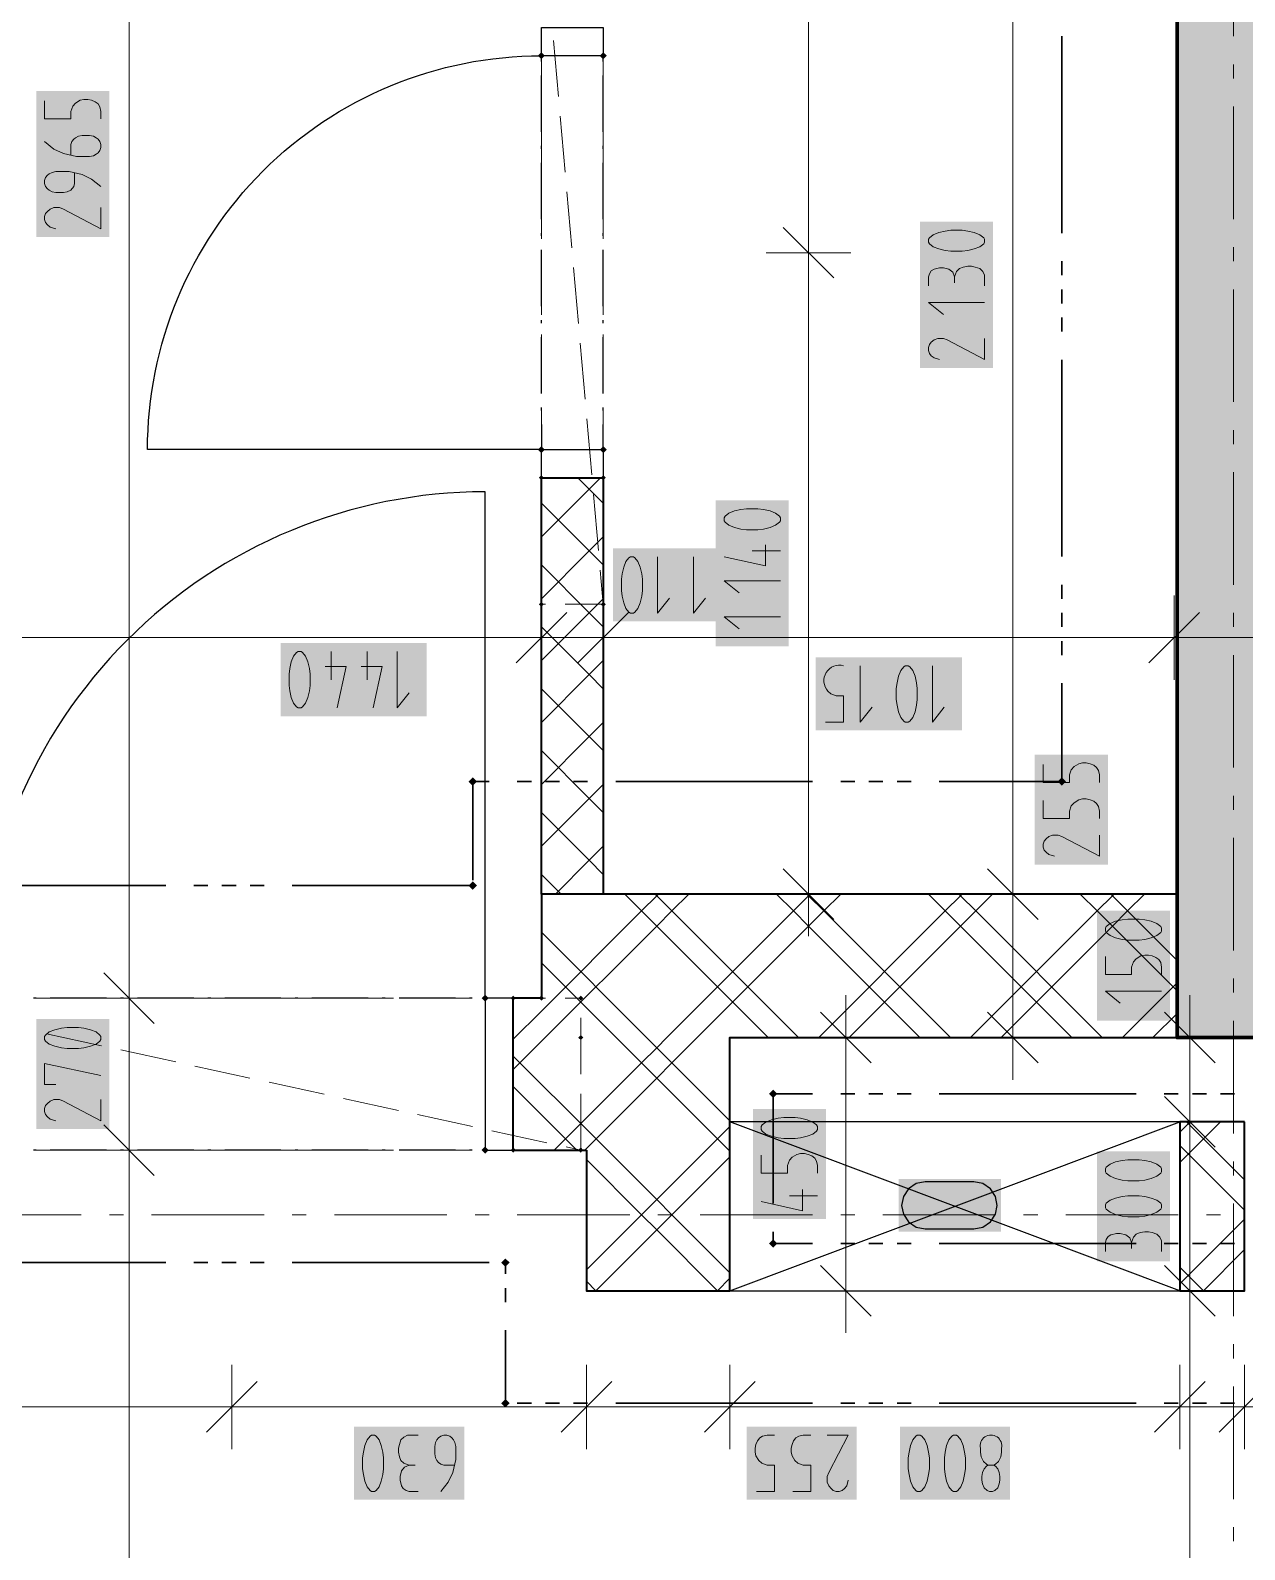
# Model space of a CAD drawing. Header units: millimetres. Extents: x 0 to 594, y 0 to 420.
# Drawn here: x 269.26 to 291.08, y 254.21 to 281.51 of the extents above; entities that cross this region are included whole.
import ezdxf

# ---------------------------------------------------------------- set-up
doc = ezdxf.new("R2010")
doc.units = ezdxf.units.MM
doc.header["$LTSCALE"] = 8
for name, color, linetype in [('PDF_Dvere', 7, 'Continuous'), ('PDF_Koty delkove', 7, 'Continuous'), ('PDF_Osy hlavni', 7, 'Continuous'), ('PDF_Pozarni useky', 7, 'Continuous'), ('PDF_Preklady', 7, 'Continuous'), ('PDF_Pricky zdene', 7, 'Continuous'), ('PDF_Rozvadece', 7, 'Continuous'), ('PDF_Steny akusticke', 7, 'Continuous'), ('PDF_Steny obvodove nosne', 7, 'Continuous')]:
    doc.layers.add(name, color=color, linetype=linetype)

msp = doc.modelspace()

# ---------------------------------------------------------------- linework, layer by layer
at = {"layer": 'PDF_Dvere', "lineweight": 25}
for points in [[(279.553, 281.554), (279.553, 281.049), (278.441, 281.049), (278.441, 281.554)], [(279.553, 273.972), (279.553, 273.467), (278.441, 273.467), (278.441, 273.972)], [(277.43, 261.386), (277.936, 261.386), (277.936, 264.115), (277.43, 264.115)]]:
    msp.add_lwpolyline(points, close=True, dxfattribs=at)
for points in [[(278.441, 274.425), (278.441, 273.972), (271.364, 273.972, -0.414214), (278.441, 281.049)], [(277.43, 264.115), (277.43, 273.214, 0.414214), (268.332, 264.115), (269.061, 264.115)]]:
    msp.add_lwpolyline(points, format="xyb", dxfattribs=at)
for points in [[(278.441, 280.945), (278.441, 280.996)], [(279.553, 280.945), (279.553, 280.996)], [(278.441, 279.682), (278.441, 280.693)], [(279.553, 279.682), (279.553, 280.693)], [(278.441, 279.378), (278.441, 279.429)], [(279.553, 279.378), (279.553, 279.429)], [(278.441, 278.115), (278.441, 279.126)], [(279.553, 278.115), (279.553, 279.126)], [(278.441, 277.811), (278.441, 277.862)], [(279.553, 277.811), (279.553, 277.862)], [(278.441, 276.548), (278.441, 277.559)], [(279.553, 276.548), (279.553, 277.559)], [(278.441, 276.244), (278.441, 276.295)], [(279.553, 276.244), (279.553, 276.295)], [(278.441, 274.981), (278.441, 275.992)], [(279.553, 274.981), (279.553, 275.992)], [(278.441, 274.677), (278.441, 274.728)], [(279.553, 274.677), (279.553, 274.728)], [(279.553, 273.972), (279.553, 274.425)], [(269.365, 264.115), (269.314, 264.115)], [(270.628, 264.115), (269.617, 264.115)], [(270.932, 264.115), (270.881, 264.115)], [(272.195, 264.115), (271.184, 264.115)], [(272.499, 264.115), (272.448, 264.115)], [(273.762, 264.115), (272.751, 264.115)], [(274.066, 264.115), (274.015, 264.115)], [(275.329, 264.115), (274.318, 264.115)], [(275.633, 264.115), (275.582, 264.115)], [(276.896, 264.115), (275.885, 264.115)], [(277.2, 264.115), (277.149, 264.115)], [(269.365, 261.386), (269.314, 261.386)], [(270.628, 261.386), (269.617, 261.386)], [(270.932, 261.386), (270.881, 261.386)], [(272.195, 261.386), (271.184, 261.386)], [(272.499, 261.386), (272.448, 261.386)], [(273.762, 261.386), (272.751, 261.386)], [(274.066, 261.386), (274.015, 261.386)], [(275.329, 261.386), (274.318, 261.386)], [(275.633, 261.386), (275.582, 261.386)], [(276.896, 261.386), (275.885, 261.386)], [(277.2, 261.386), (277.149, 261.386)]]:
    msp.add_lwpolyline(points, dxfattribs=at)
at = {"layer": 'PDF_Dvere', "lineweight": 25, "transparency": 33554559}
for points in [[(278.441, 280.986), (278.378, 281.049), (278.504, 281.049), (278.441, 281.112)], [(279.553, 280.986), (279.49, 281.049), (279.617, 281.049), (279.553, 281.112)], [(278.441, 273.909), (278.378, 273.972), (278.504, 273.972), (278.441, 274.035)], [(279.553, 273.909), (279.49, 273.972), (279.617, 273.972), (279.553, 274.035)], [(277.494, 264.115), (277.43, 264.052), (277.43, 264.178), (277.367, 264.115)], [(277.494, 261.386), (277.43, 261.322), (277.43, 261.449), (277.367, 261.386)]]:
    msp.add_solid(points, dxfattribs=at)
at = {"layer": 'PDF_Koty delkove', "lineweight": 18}
for points in [[(271.032, 158.52), (271.032, 190.585), (271.032, 206.995), (271.032, 208.461), (271.032, 210.619), (271.032, 238.437), (271.032, 241.166), (271.032, 261.386), (271.032, 264.115), (271.032, 294.09), (271.032, 295.556), (271.032, 344.032)], [(283.241, 265.985), (283.241, 277.51), (283.241, 287.519)], [(286.913, 285.465), (286.913, 273.117), (286.913, 266.872), (286.913, 265.985), (286.913, 263.407), (286.913, 262.649)], [(269.515, 280.237), (269.515, 279.913), (269.986, 279.913), (269.986, 280.049), (270.021, 280.143), (270.071, 280.197), (270.155, 280.25), (270.222, 280.264), (270.289, 280.264), (270.357, 280.25), (270.424, 280.224), (270.474, 280.183), (270.509, 280.13), (270.526, 280.049), (270.526, 279.913)], [(269.986, 279.265), (269.986, 279.454), (270.003, 279.508), (270.037, 279.549), (270.071, 279.576), (270.121, 279.602), (270.188, 279.616), (270.323, 279.616), (270.391, 279.602), (270.441, 279.576), (270.474, 279.549), (270.509, 279.508), (270.526, 279.454), (270.526, 279.401), (270.509, 279.346), (270.474, 279.306), (270.441, 279.279), (270.391, 279.252), (270.323, 279.238), (270.087, 279.238), (269.852, 279.292), (269.683, 279.373), (269.515, 279.508)], [(270.526, 278.698), (270.357, 278.833), (270.188, 278.915), (269.953, 278.968), (269.716, 278.968), (269.65, 278.954), (269.599, 278.927), (269.566, 278.901), (269.531, 278.86), (269.515, 278.806), (269.515, 278.752)], [(269.515, 278.752), (269.531, 278.698), (269.566, 278.658), (269.599, 278.631), (269.65, 278.603), (269.716, 278.59), (269.852, 278.59), (269.918, 278.603), (269.986, 278.631), (270.037, 278.698), (270.054, 278.752), (270.054, 278.941)], [(270.526, 278.32), (270.526, 277.942), (269.852, 278.293), (269.784, 278.32), (269.683, 278.32), (269.616, 278.293), (269.566, 278.253), (269.531, 278.212), (269.515, 278.158), (269.515, 278.104), (269.531, 278.05), (269.566, 278.01), (269.616, 277.969), (269.716, 277.942)], [(283.696, 277.056), (282.787, 277.965)], [(286.002, 277.914), (285.8, 277.914), (285.7, 277.9), (285.581, 277.873), (285.48, 277.833), (285.413, 277.779), (285.396, 277.752), (285.396, 277.698)], [(285.396, 277.698), (285.413, 277.671), (285.48, 277.617), (285.581, 277.577), (285.7, 277.549), (285.8, 277.535), (286.002, 277.535), (286.103, 277.549), (286.221, 277.577), (286.323, 277.617), (286.39, 277.671), (286.407, 277.698), (286.407, 277.752), (286.39, 277.779), (286.323, 277.833), (286.221, 277.873), (286.103, 277.9), (286.002, 277.914)], [(284, 277.51), (283.241, 277.51), (282.483, 277.51)], [(285.396, 276.915), (285.396, 277.077), (285.413, 277.131), (285.447, 277.185), (285.498, 277.212), (285.598, 277.239), (285.665, 277.239), (285.766, 277.212), (285.834, 277.158), (285.868, 277.077), (285.868, 276.969)], [(286.407, 276.915), (286.407, 277.104), (286.373, 277.171), (286.323, 277.225), (286.239, 277.252), (286.171, 277.266), (286.103, 277.266), (286.019, 277.252), (285.953, 277.225), (285.902, 277.171), (285.868, 277.077)], [(286.407, 276.617), (285.396, 276.617), (285.665, 276.402)], [(286.407, 275.969), (286.407, 275.591), (285.733, 275.943), (285.665, 275.969), (285.564, 275.969), (285.498, 275.943), (285.447, 275.902), (285.413, 275.862), (285.396, 275.807), (285.396, 275.754), (285.413, 275.7), (285.447, 275.659), (285.498, 275.619), (285.598, 275.591)], [(282.466, 272.261), (282.466, 271.883), (281.725, 272.046)], [(280.528, 272.046), (280.528, 271.035), (280.744, 271.304)], [(281.176, 272.046), (281.176, 271.035), (281.392, 271.304)], [(282.736, 272.154), (282.231, 272.154)], [(282.736, 271.613), (281.725, 271.613), (281.994, 271.398)], [(278.441, 271.351), (278.441, 270.593), (278.441, 269.835)], [(279.553, 271.351), (279.553, 270.593), (279.553, 269.835)], [(289.815, 271.351), (289.815, 270.593), (289.815, 269.835)], [(278.896, 271.048), (277.986, 270.138)], [(280.008, 271.048), (279.098, 270.138)], [(282.736, 270.965), (281.725, 270.965), (281.994, 270.75)], [(290.27, 271.048), (289.36, 270.138)], [(317.869, 270.593), (314.048, 270.593), (313.194, 270.593), (311.427, 270.593), (307.997, 270.593), (303.311, 270.593), (302.199, 270.593), (291.938, 270.593), (289.815, 270.593), (279.553, 270.593), (278.441, 270.593), (263.883, 270.593)], [(274.041, 269.348), (274.069, 269.332), (274.122, 269.332), (274.15, 269.348), (274.203, 269.416), (274.244, 269.517), (274.272, 269.635), (274.285, 269.735), (274.285, 269.938), (274.272, 270.039), (274.244, 270.157), (274.203, 270.258), (274.15, 270.326), (274.122, 270.343), (274.069, 270.343), (274.041, 270.326), (273.988, 270.258), (273.947, 270.157), (273.921, 270.039), (273.907, 269.938)], [(274.663, 270.343), (274.663, 269.838)], [(275.311, 270.343), (275.311, 269.838)], [(275.851, 270.343), (275.851, 269.332), (276.067, 269.601)], [(274.555, 270.073), (274.933, 270.073), (274.771, 269.332)], [(275.203, 270.073), (275.581, 270.073), (275.419, 269.332)], [(284.171, 270.088), (284.171, 269.077), (284.386, 269.346)], [(285.467, 270.088), (285.467, 269.077), (285.682, 269.346)], [(273.907, 269.938), (273.907, 269.735), (273.921, 269.635), (273.947, 269.517), (273.988, 269.416), (274.041, 269.348)], [(287.459, 268.315), (287.459, 267.991), (287.93, 267.991), (287.93, 268.126), (287.964, 268.22), (288.015, 268.275), (288.099, 268.328), (288.166, 268.342), (288.233, 268.342), (288.301, 268.328), (288.368, 268.301), (288.418, 268.261), (288.453, 268.207), (288.47, 268.126), (288.47, 267.991)], [(287.459, 267.667), (287.459, 267.343), (287.93, 267.343), (287.93, 267.478), (287.964, 267.572), (288.015, 267.627), (288.099, 267.68), (288.166, 267.694), (288.233, 267.694), (288.301, 267.68), (288.368, 267.653), (288.418, 267.613), (288.453, 267.559), (288.47, 267.478), (288.47, 267.343)], [(288.47, 267.046), (288.47, 266.668), (287.796, 267.019), (287.728, 267.046), (287.627, 267.046), (287.56, 267.019), (287.51, 266.979), (287.475, 266.938), (287.459, 266.884), (287.459, 266.83), (287.475, 266.776), (287.51, 266.736), (287.56, 266.695), (287.66, 266.668)], [(283.696, 265.53), (282.787, 266.44)], [(287.368, 265.53), (286.458, 266.44)], [(284, 265.985), (283.241, 265.985), (282.483, 265.985)], [(283.241, 265.985), (283.241, 265.227)], [(287.671, 265.985), (286.913, 265.985), (286.155, 265.985)], [(289.182, 265.537), (288.98, 265.537), (288.88, 265.523), (288.761, 265.496), (288.66, 265.456), (288.593, 265.402), (288.576, 265.375), (288.576, 265.321), (288.593, 265.294), (288.66, 265.24), (288.761, 265.2), (288.88, 265.172)], [(288.88, 265.172), (288.98, 265.158), (289.182, 265.158), (289.283, 265.172), (289.401, 265.2), (289.502, 265.24), (289.57, 265.294), (289.587, 265.321), (289.587, 265.375), (289.57, 265.402), (289.502, 265.456), (289.401, 265.496), (289.283, 265.523), (289.182, 265.537)], [(288.576, 264.862), (288.576, 264.538), (289.047, 264.538), (289.047, 264.673), (289.082, 264.767), (289.132, 264.822), (289.216, 264.875), (289.283, 264.889), (289.351, 264.889), (289.418, 264.875), (289.485, 264.848), (289.536, 264.808), (289.57, 264.754), (289.587, 264.673), (289.587, 264.538)], [(271.486, 263.66), (270.577, 264.57)], [(271.79, 264.115), (271.032, 264.115), (270.273, 264.115)], [(283.91, 264.166), (283.91, 263.407), (283.91, 258.858), (283.91, 258.1)], [(289.587, 264.241), (288.576, 264.241), (288.845, 264.025)], [(290.093, 263.407), (290.093, 264.166)], [(284.365, 262.953), (283.455, 263.862)], [(287.368, 262.953), (286.458, 263.862)], [(290.548, 262.953), (289.638, 263.862)], [(284.668, 263.407), (283.91, 263.407), (283.151, 263.407)], [(287.671, 263.407), (286.913, 263.407), (286.155, 263.407)], [(290.851, 263.407), (290.093, 263.407), (289.335, 263.407)], [(290.093, 239.144), (290.093, 240.56), (290.093, 241.571), (290.093, 243.694), (290.093, 258.858), (290.093, 261.891), (290.093, 263.407)], [(269.716, 262.561), (269.515, 262.561), (269.515, 262.94), (270.526, 262.724)], [(290.548, 261.436), (289.638, 262.346)], [(270.526, 262.292), (270.526, 261.913), (269.852, 262.265), (269.784, 262.292), (269.683, 262.292), (269.616, 262.265), (269.566, 262.224), (269.531, 262.184), (269.515, 262.13), (269.515, 262.076), (269.531, 262.022), (269.566, 261.981), (269.616, 261.941), (269.716, 261.913)], [(271.486, 260.931), (270.577, 261.84)], [(290.851, 261.891), (290.093, 261.891), (289.335, 261.891)], [(271.79, 261.386), (271.032, 261.386), (270.273, 261.386)], [(282.393, 261.295), (282.393, 260.971), (282.864, 260.971), (282.864, 261.107), (282.899, 261.201), (282.949, 261.255), (283.033, 261.308), (283.1, 261.322), (283.168, 261.322), (283.235, 261.308), (283.302, 261.282), (283.353, 261.241), (283.387, 261.188), (283.404, 261.107), (283.404, 260.971)], [(288.98, 261.212), (288.88, 261.198), (288.761, 261.171), (288.66, 261.131), (288.593, 261.077), (288.576, 261.05), (288.576, 260.996), (288.593, 260.969), (288.66, 260.915), (288.761, 260.875), (288.88, 260.847), (288.98, 260.834), (289.182, 260.834), (289.283, 260.847), (289.401, 260.875), (289.502, 260.915), (289.57, 260.969), (289.587, 260.996), (289.587, 261.05), (289.57, 261.077), (289.502, 261.131), (289.401, 261.171), (289.283, 261.198), (289.182, 261.212)], [(289.182, 261.212), (288.98, 261.212)], [(283.134, 260.674), (283.134, 260.296), (282.393, 260.459)], [(283.404, 260.566), (282.899, 260.566)], [(288.576, 259.565), (288.576, 259.727), (288.593, 259.781), (288.627, 259.835), (288.677, 259.862), (288.778, 259.889), (288.845, 259.889), (288.946, 259.862), (289.014, 259.808), (289.047, 259.727), (289.047, 259.619)], [(289.587, 259.565), (289.587, 259.754), (289.553, 259.821), (289.502, 259.875), (289.418, 259.902), (289.351, 259.916), (289.283, 259.916), (289.199, 259.902), (289.132, 259.875), (289.082, 259.821), (289.047, 259.727)], [(284.365, 258.403), (283.455, 259.313)], [(290.548, 258.403), (289.638, 259.313)], [(284.668, 258.858), (283.91, 258.858), (283.151, 258.858)], [(290.851, 258.858), (290.093, 258.858), (289.335, 258.858)], [(272.881, 257.527), (272.881, 256.769), (272.881, 256.01)], [(279.25, 257.527), (279.25, 256.769), (279.25, 256.01)], [(281.828, 257.527), (281.828, 256.769), (281.828, 256.01)], [(289.916, 257.527), (289.916, 256.769), (289.916, 256.01)], [(291.078, 257.527), (291.078, 256.769), (291.078, 256.01)], [(273.336, 257.224), (272.426, 256.314)], [(279.705, 257.224), (278.795, 256.314)], [(282.283, 257.224), (281.373, 256.314)], [(290.371, 257.224), (289.461, 256.314)], [(291.533, 257.224), (290.623, 256.314)], [(419.32, 256.769), (408.047, 256.769), (400.263, 256.769), (392.883, 256.769), (316.251, 256.769), (308.871, 256.769), (301.744, 256.769), (299.166, 256.769), (291.078, 256.769), (289.916, 256.769), (281.828, 256.769), (279.25, 256.769), (272.881, 256.769), (216.974, 256.769)], [(276.038, 256.263), (275.971, 256.229), (275.917, 256.178), (275.89, 256.094), (275.876, 256.027), (275.876, 255.959), (275.89, 255.875), (275.917, 255.808), (275.971, 255.758), (276.065, 255.723)], [(276.227, 256.263), (276.038, 256.263)], [(276.875, 255.723), (276.686, 255.723), (276.632, 255.741), (276.592, 255.774), (276.565, 255.808), (276.538, 255.858), (276.524, 255.926), (276.524, 256.06), (276.538, 256.128), (276.565, 256.178), (276.592, 256.212), (276.632, 256.246), (276.686, 256.263), (276.74, 256.263), (276.794, 256.246), (276.835, 256.212), (276.861, 256.178), (276.889, 256.128), (276.903, 256.06), (276.903, 255.824), (276.848, 255.589), (276.767, 255.42), (276.632, 255.252)], [(282.309, 255.252), (282.633, 255.252), (282.633, 255.723), (282.498, 255.723), (282.404, 255.758), (282.35, 255.808), (282.296, 255.892), (282.283, 255.959), (282.283, 256.027), (282.296, 256.094), (282.323, 256.161), (282.364, 256.212), (282.417, 256.246), (282.498, 256.263), (282.633, 256.263)], [(282.957, 255.252), (283.282, 255.252), (283.282, 255.723), (283.146, 255.723), (283.052, 255.758), (282.998, 255.808), (282.945, 255.892), (282.931, 255.959), (282.931, 256.027), (282.945, 256.094), (282.971, 256.161), (283.012, 256.212)], [(283.012, 256.212), (283.065, 256.246), (283.146, 256.263), (283.282, 256.263)], [(283.579, 256.263), (283.957, 256.263), (283.606, 255.589), (283.579, 255.521), (283.579, 255.42), (283.606, 255.353), (283.646, 255.303), (283.687, 255.268), (283.741, 255.252), (283.794, 255.252), (283.849, 255.268), (283.889, 255.303), (283.93, 255.353), (283.957, 255.453)], [(285.683, 255.858), (285.683, 255.656), (285.696, 255.556), (285.723, 255.437), (285.764, 255.336), (285.817, 255.268), (285.845, 255.252), (285.898, 255.252), (285.926, 255.268), (285.979, 255.336), (286.02, 255.437), (286.047, 255.556), (286.061, 255.656), (286.061, 255.858), (286.047, 255.959), (286.02, 256.077), (285.979, 256.178), (285.926, 256.246), (285.898, 256.263), (285.845, 256.263), (285.817, 256.246), (285.764, 256.178), (285.723, 256.077)], [(285.723, 256.077), (285.696, 255.959), (285.683, 255.858)], [(276.227, 255.252), (276.065, 255.252), (276.011, 255.268), (275.957, 255.303), (275.93, 255.353), (275.903, 255.453), (275.903, 255.521), (275.93, 255.622), (275.984, 255.69), (276.065, 255.723), (276.173, 255.723)], [(286.574, 255.723), (286.6, 255.706), (286.641, 255.656), (286.668, 255.589), (286.681, 255.521), (286.681, 255.453), (286.668, 255.387), (286.641, 255.319), (286.587, 255.268), (286.546, 255.252), (286.493, 255.252), (286.452, 255.268), (286.398, 255.319), (286.371, 255.387), (286.357, 255.453), (286.357, 255.521), (286.371, 255.589), (286.398, 255.656), (286.438, 255.706), (286.465, 255.723)]]:
    msp.add_lwpolyline(points, dxfattribs=at)
for points in [[(282.331, 272.909), (282.128, 272.909), (282.028, 272.896), (281.91, 272.869), (281.809, 272.828), (281.741, 272.775), (281.725, 272.747), (281.725, 272.694), (281.741, 272.666), (281.809, 272.613), (281.91, 272.572), (282.028, 272.545), (282.128, 272.531), (282.331, 272.531), (282.432, 272.545), (282.55, 272.572), (282.651, 272.613), (282.719, 272.666), (282.736, 272.694), (282.736, 272.747), (282.719, 272.775), (282.651, 272.828), (282.55, 272.869), (282.432, 272.896)], [(279.88, 271.641), (279.88, 271.439), (279.894, 271.339), (279.921, 271.22), (279.961, 271.119), (280.015, 271.052), (280.042, 271.035), (280.096, 271.035), (280.123, 271.052), (280.177, 271.119), (280.217, 271.22), (280.245, 271.339), (280.259, 271.439), (280.259, 271.641), (280.245, 271.742), (280.217, 271.86), (280.177, 271.961), (280.123, 272.029), (280.096, 272.046), (280.042, 272.046), (280.015, 272.029), (279.961, 271.961), (279.921, 271.86), (279.894, 271.742)], [(284.819, 269.682), (284.819, 269.48), (284.833, 269.38), (284.859, 269.262), (284.9, 269.161), (284.953, 269.093), (284.981, 269.077), (285.034, 269.077), (285.062, 269.093), (285.115, 269.161), (285.156, 269.262), (285.183, 269.38), (285.197, 269.48), (285.197, 269.682), (285.183, 269.783), (285.156, 269.902), (285.115, 270.003), (285.062, 270.07), (285.034, 270.088), (284.981, 270.088), (284.953, 270.07), (284.9, 270.003), (284.859, 269.902), (284.833, 269.783)], [(270.121, 263.588), (269.918, 263.588), (269.818, 263.574), (269.7, 263.547), (269.599, 263.507), (269.531, 263.453), (269.515, 263.426), (269.515, 263.372), (269.531, 263.345), (269.599, 263.291), (269.7, 263.251), (269.818, 263.223), (269.918, 263.209), (270.121, 263.209), (270.222, 263.223), (270.34, 263.251), (270.441, 263.291), (270.509, 263.345), (270.526, 263.372), (270.526, 263.426), (270.509, 263.453), (270.441, 263.507), (270.34, 263.547), (270.222, 263.574)], [(282.999, 261.97), (282.797, 261.97), (282.696, 261.956), (282.578, 261.93), (282.477, 261.889), (282.409, 261.836), (282.393, 261.808), (282.393, 261.755), (282.409, 261.727), (282.477, 261.674), (282.578, 261.633), (282.696, 261.606), (282.797, 261.592), (282.999, 261.592), (283.1, 261.606), (283.218, 261.633), (283.319, 261.674), (283.387, 261.727), (283.404, 261.755), (283.404, 261.808), (283.387, 261.836), (283.319, 261.889), (283.218, 261.93), (283.1, 261.956)], [(289.182, 260.564), (288.98, 260.564), (288.88, 260.55), (288.761, 260.523), (288.66, 260.483), (288.593, 260.429), (288.576, 260.402), (288.576, 260.348), (288.593, 260.321), (288.66, 260.267), (288.761, 260.227), (288.88, 260.199), (288.98, 260.186), (289.182, 260.186), (289.283, 260.199), (289.401, 260.227), (289.502, 260.267), (289.57, 260.321), (289.587, 260.348), (289.587, 260.402), (289.57, 260.429), (289.502, 260.483), (289.401, 260.523), (289.283, 260.55)], [(275.228, 255.858), (275.228, 255.656), (275.242, 255.556), (275.269, 255.437), (275.309, 255.336), (275.363, 255.268), (275.39, 255.252), (275.444, 255.252), (275.471, 255.268), (275.525, 255.336), (275.565, 255.437), (275.593, 255.556), (275.606, 255.656), (275.606, 255.858), (275.593, 255.959), (275.565, 256.077), (275.525, 256.178), (275.471, 256.246), (275.444, 256.263), (275.39, 256.263), (275.363, 256.246), (275.309, 256.178), (275.269, 256.077), (275.242, 255.959)], [(285.035, 255.858), (285.035, 255.656), (285.048, 255.556), (285.075, 255.437), (285.116, 255.336), (285.169, 255.268), (285.197, 255.252), (285.25, 255.252), (285.278, 255.268), (285.331, 255.336), (285.372, 255.437), (285.399, 255.556), (285.413, 255.656), (285.413, 255.858), (285.399, 255.959), (285.372, 256.077), (285.331, 256.178), (285.278, 256.246), (285.25, 256.263), (285.197, 256.263), (285.169, 256.246), (285.116, 256.178), (285.075, 256.077), (285.048, 255.959)]]:
    msp.add_lwpolyline(points, close=True, dxfattribs=at)
msp.add_lwpolyline([(283.549, 269.077), (283.873, 269.077), (283.873, 269.548), (283.738, 269.548), (283.644, 269.582), (283.59, 269.633, -0.753191), (283.873, 270.088)], format="xyb", dxfattribs=at)
msp.add_lwpolyline([(286.331, 256.027), (286.331, 255.959), (286.344, 255.875), (286.384, 255.791), (286.438, 255.741), (286.465, 255.723), (286.574, 255.723), (286.6, 255.741), (286.655, 255.791), (286.695, 255.875), (286.709, 255.959), (286.709, 256.027, 1.260125)], format="xyb", close=True, dxfattribs=at)
at = {"layer": 'PDF_Koty delkove', "color": 7, "lineweight": 18, "true_color": 0xffffff, "transparency": 33554559}
for points in [[(270.678, 277.79), (270.678, 280.415), (269.363, 277.79), (269.363, 280.415)], [(286.559, 275.439), (286.559, 278.065), (285.245, 275.439), (285.245, 278.065)], [(282.888, 270.435), (282.888, 273.061), (281.573, 270.435), (281.573, 273.061)], [(281.706, 272.198), (279.729, 272.198), (281.706, 270.884), (279.729, 270.884)], [(276.381, 270.495), (273.756, 270.495), (276.381, 269.18), (273.756, 269.18)], [(285.997, 270.239), (283.371, 270.239), (285.997, 268.925), (283.371, 268.925)], [(288.622, 266.516), (288.622, 268.493), (287.307, 266.516), (287.307, 268.493)], [(289.739, 263.711), (289.739, 265.688), (288.425, 263.711), (288.425, 265.688)], [(270.678, 261.762), (270.678, 263.739), (269.363, 261.762), (269.363, 263.739)], [(283.556, 260.144), (283.556, 262.121), (282.242, 260.144), (282.242, 262.121)], [(289.739, 259.386), (289.739, 261.363), (288.425, 259.386), (288.425, 261.363)], [(277.054, 256.415), (275.077, 256.415), (277.054, 255.101), (275.077, 255.101)], [(284.109, 256.415), (282.131, 256.415), (284.109, 255.101), (282.131, 255.101)], [(286.861, 256.415), (284.883, 256.415), (286.861, 255.101), (284.883, 255.101)]]:
    msp.add_solid(points, dxfattribs=at)
at = {"layer": 'PDF_Osy hlavni', "lineweight": 18}
for points in [[(290.876, 281.4), (290.876, 283.422)], [(290.876, 280.642), (290.876, 280.895)], [(290.876, 278.115), (290.876, 280.137)], [(290.876, 277.356), (290.876, 277.609)], [(290.876, 274.829), (290.876, 276.851)], [(290.876, 274.071), (290.876, 274.324)], [(290.876, 271.543), (290.876, 273.565)], [(290.876, 270.785), (290.876, 271.038)], [(290.876, 268.258), (290.876, 270.28)], [(290.876, 267.499), (290.876, 267.752)], [(290.876, 264.972), (290.876, 266.994)], [(290.876, 264.214), (290.876, 264.467)], [(290.876, 261.686), (290.876, 263.708)], [(290.876, 260.928), (290.876, 261.181)], [(270.173, 260.223), (268.152, 260.223)], [(270.932, 260.223), (270.679, 260.223)], [(273.459, 260.223), (271.437, 260.223)], [(274.217, 260.223), (273.965, 260.223)], [(276.745, 260.223), (274.723, 260.223)], [(277.503, 260.223), (277.25, 260.223)], [(280.03, 260.223), (278.008, 260.223)], [(280.789, 260.223), (280.536, 260.223)], [(283.316, 260.223), (281.294, 260.223)], [(284.074, 260.223), (283.822, 260.223)], [(286.602, 260.223), (284.58, 260.223)], [(287.36, 260.223), (287.107, 260.223)], [(289.887, 260.223), (287.865, 260.223)], [(290.646, 260.223), (290.393, 260.223)], [(290.876, 258.401), (290.876, 260.423)], [(290.876, 257.643), (290.876, 257.895)], [(290.876, 255.115), (290.876, 257.137)], [(290.876, 254.357), (290.876, 254.61)]]:
    msp.add_lwpolyline(points, dxfattribs=at)
at = {"layer": 'PDF_Pozarni useky', "lineweight": 30}
for points in [[(287.793, 277.862), (287.793, 281.4)], [(287.793, 277.104), (287.793, 277.356)], [(287.793, 276.598), (287.793, 276.851)], [(287.793, 276.093), (287.793, 276.345)], [(287.793, 272.049), (287.793, 275.587)], [(287.793, 271.291), (287.793, 271.543)], [(287.793, 270.785), (287.793, 271.038)], [(287.793, 270.28), (287.793, 270.532)], [(287.793, 269.774), (287.793, 268.007), (285.591, 268.007)], [(277.208, 266.236), (277.208, 268.007), (277.503, 268.007)], [(278.261, 268.007), (278.008, 268.007)], [(278.767, 268.007), (278.514, 268.007)], [(279.272, 268.007), (279.019, 268.007)], [(283.316, 268.007), (279.778, 268.007)], [(284.074, 268.007), (283.822, 268.007)], [(284.58, 268.007), (284.327, 268.007)], [(285.085, 268.007), (284.833, 268.007)], [(271.69, 266.137), (268.152, 266.137)], [(272.448, 266.137), (272.195, 266.137)], [(272.954, 266.137), (272.701, 266.137)], [(273.459, 266.137), (273.206, 266.137)], [(277.208, 266.137), (273.965, 266.137)], [(283.316, 262.396), (282.606, 262.396)], [(282.606, 260.423), (282.606, 262.396)], [(284.074, 262.396), (283.822, 262.396)], [(284.58, 262.396), (284.327, 262.396)], [(285.085, 262.396), (284.833, 262.396)], [(289.129, 262.396), (285.591, 262.396)], [(289.887, 262.396), (289.635, 262.396)], [(290.393, 262.396), (290.14, 262.396)], [(290.898, 262.396), (290.646, 262.396)], [(282.606, 259.707), (282.606, 259.917)], [(283.316, 259.707), (282.606, 259.707)], [(284.074, 259.707), (283.822, 259.707)], [(284.58, 259.707), (284.327, 259.707)], [(285.085, 259.707), (284.833, 259.707)], [(289.129, 259.707), (285.591, 259.707)], [(289.887, 259.707), (289.635, 259.707)], [(290.393, 259.707), (290.14, 259.707)], [(290.898, 259.707), (290.646, 259.707)], [(271.69, 259.364), (268.152, 259.364)], [(272.448, 259.364), (272.195, 259.364)], [(272.954, 259.364), (272.701, 259.364)], [(273.459, 259.364), (273.206, 259.364)], [(277.503, 259.364), (273.965, 259.364)], [(277.794, 259.159), (277.794, 259.364)], [(277.794, 258.654), (277.794, 258.906)], [(277.794, 256.836), (277.794, 258.148)], [(278.261, 256.836), (278.008, 256.836)], [(278.767, 256.836), (278.514, 256.836)], [(279.272, 256.836), (279.019, 256.836)], [(283.316, 256.836), (279.778, 256.836)], [(284.074, 256.836), (283.822, 256.836)], [(284.58, 256.836), (284.327, 256.836)], [(285.085, 256.836), (284.833, 256.836)], [(289.129, 256.836), (285.591, 256.836)], [(289.887, 256.836), (289.635, 256.836)], [(290.393, 256.836), (290.14, 256.836)], [(290.898, 256.836), (290.646, 256.836)]]:
    msp.add_lwpolyline(points, dxfattribs=at)
at = {"layer": 'PDF_Pozarni useky', "lineweight": 30, "transparency": 33554559}
for points in [[(277.208, 267.932), (277.132, 268.007), (277.284, 268.007), (277.208, 268.083)], [(277.284, 268.007), (277.208, 267.932), (277.208, 268.083), (277.132, 268.007)], [(287.869, 268.007), (287.793, 267.932), (287.793, 268.083), (287.717, 268.007)], [(287.793, 267.932), (287.717, 268.007), (287.869, 268.007), (287.793, 268.083)], [(277.284, 266.137), (277.208, 266.061), (277.208, 266.213), (277.132, 266.137)], [(277.208, 266.061), (277.132, 266.137), (277.284, 266.137), (277.208, 266.213)], [(282.682, 262.396), (282.606, 262.321), (282.606, 262.472), (282.531, 262.396)], [(282.606, 262.321), (282.531, 262.396), (282.682, 262.396), (282.606, 262.472)], [(282.682, 259.707), (282.606, 259.631), (282.606, 259.783), (282.531, 259.707)], [(282.606, 259.631), (282.531, 259.707), (282.682, 259.707), (282.606, 259.783)], [(277.794, 259.288), (277.718, 259.364), (277.87, 259.364), (277.794, 259.439)], [(277.87, 259.364), (277.794, 259.288), (277.794, 259.439), (277.718, 259.364)], [(277.87, 256.836), (277.794, 256.76), (277.794, 256.912), (277.718, 256.836)], [(277.794, 256.76), (277.718, 256.836), (277.87, 256.836), (277.794, 256.912)]]:
    msp.add_solid(points, dxfattribs=at)
at = {"layer": 'PDF_Preklady', "lineweight": 18}
for points in [[(278.441, 280.49), (278.441, 281.501)], [(279.553, 280.49), (279.553, 281.501)], [(278.75, 280.316), (278.662, 281.323)], [(278.441, 279.126), (278.441, 280.137)], [(279.553, 279.126), (279.553, 280.137)], [(278.87, 278.956), (278.781, 279.964)], [(278.441, 277.761), (278.441, 278.772)], [(279.553, 277.761), (279.553, 278.772)], [(278.99, 277.597), (278.901, 278.604)], [(278.441, 276.396), (278.441, 277.407)], [(279.553, 276.396), (279.553, 277.407)], [(279.109, 276.237), (279.021, 277.244)], [(278.441, 275.031), (278.441, 276.042)], [(279.553, 275.031), (279.553, 276.042)], [(279.229, 274.878), (279.14, 275.885)], [(278.441, 273.666), (278.441, 274.677)], [(279.553, 273.666), (279.553, 274.677)], [(279.349, 273.518), (279.26, 274.525)], [(278.441, 272.302), (278.441, 273.313)], [(279.553, 272.302), (279.553, 273.313)], [(279.468, 272.159), (279.38, 273.166)], [(278.441, 271.192), (278.441, 271.948)], [(279.553, 271.192), (279.553, 271.948)], [(278.868, 271.192), (279.553, 271.192), (279.499, 271.806)], [(278.514, 271.192), (278.441, 271.192)], [(270.325, 264.115), (269.314, 264.115)], [(271.69, 264.115), (270.679, 264.115)], [(273.055, 264.115), (272.044, 264.115)], [(274.42, 264.115), (273.409, 264.115)], [(275.784, 264.115), (274.773, 264.115)], [(277.149, 264.115), (276.138, 264.115)], [(277.936, 264.115), (277.503, 264.115)], [(278.441, 264.115), (277.936, 264.115)], [(278.514, 264.115), (278.441, 264.115)], [(279.149, 264.115), (278.868, 264.115)], [(279.149, 264.113), (279.149, 264.115)], [(279.149, 263.407), (279.149, 263.759)], [(270.537, 263.261), (269.549, 263.476)], [(271.871, 262.97), (270.883, 263.185)], [(279.149, 262.748), (279.149, 263.407)], [(273.204, 262.68), (272.216, 262.895)], [(274.538, 262.39), (273.55, 262.605)], [(279.149, 262.394), (279.149, 261.386), (278.868, 261.386)], [(275.871, 262.099), (274.883, 262.314)], [(277.205, 261.809), (276.217, 262.024)], [(278.538, 261.518), (277.55, 261.734)], [(270.325, 261.386), (269.314, 261.386)], [(271.69, 261.386), (270.679, 261.386)], [(273.055, 261.386), (272.044, 261.386)], [(274.42, 261.386), (273.409, 261.386)], [(275.784, 261.386), (274.773, 261.386)], [(277.149, 261.386), (276.138, 261.386)], [(277.936, 261.386), (277.503, 261.386)], [(278.514, 261.386), (277.936, 261.386)], [(279.149, 261.385), (278.884, 261.443)]]:
    msp.add_lwpolyline(points, dxfattribs=at)
at = {"layer": 'PDF_Preklady', "lineweight": 18, "transparency": 33554559}
for points in [[(278.441, 273.421), (278.396, 273.467), (278.487, 273.467), (278.441, 273.512)], [(278.441, 273.421), (278.396, 273.467), (278.487, 273.467), (278.441, 273.512)], [(279.553, 273.421), (279.508, 273.467), (279.599, 273.467), (279.553, 273.512)], [(279.553, 273.421), (279.508, 273.467), (279.599, 273.467), (279.553, 273.512)], [(278.441, 271.146), (278.396, 271.192), (278.487, 271.192), (278.441, 271.237)], [(278.487, 271.192), (278.441, 271.146), (278.441, 271.237), (278.396, 271.192)], [(279.557, 271.147), (279.508, 271.188), (279.599, 271.196), (279.549, 271.237)], [(279.599, 271.192), (279.553, 271.146), (279.553, 271.237), (279.508, 271.192)], [(279.553, 271.146), (279.508, 271.192), (279.599, 271.192), (279.553, 271.237)], [(277.981, 264.115), (277.936, 264.07), (277.936, 264.161), (277.89, 264.115)], [(277.981, 264.115), (277.936, 264.07), (277.936, 264.161), (277.89, 264.115)], [(278.487, 264.115), (278.441, 264.07), (278.441, 264.161), (278.396, 264.115)], [(278.487, 264.115), (278.441, 264.07), (278.441, 264.161), (278.396, 264.115)], [(279.149, 264.07), (279.103, 264.115), (279.194, 264.115), (279.149, 264.161)], [(279.194, 264.115), (279.149, 264.07), (279.149, 264.161), (279.103, 264.115)], [(279.149, 263.362), (279.103, 263.407), (279.194, 263.407), (279.149, 263.453)], [(279.149, 263.362), (279.103, 263.407), (279.194, 263.407), (279.149, 263.453)], [(277.981, 261.386), (277.936, 261.34), (277.936, 261.431), (277.89, 261.386)], [(277.981, 261.386), (277.936, 261.34), (277.936, 261.431), (277.89, 261.386)], [(279.194, 261.386), (279.149, 261.34), (279.149, 261.431), (279.103, 261.386)], [(279.149, 261.34), (279.103, 261.386), (279.194, 261.386), (279.149, 261.431)], [(279.193, 261.376), (279.139, 261.341), (279.159, 261.43), (279.105, 261.395)]]:
    msp.add_solid(points, dxfattribs=at)
at = {"layer": 'PDF_Pricky zdene', "lineweight": 40}
msp.add_lwpolyline([(279.553, 273.467), (279.553, 271.192), (279.553, 265.985), (278.441, 265.985), (278.441, 271.192), (278.441, 273.467), (279.553, 273.467)], dxfattribs=at)
at = {"layer": 'PDF_Pricky zdene', "lineweight": 9}
for points in [[(279.503, 273.467), (279.301, 273.264), (279.098, 273.467)], [(279.301, 273.264), (278.441, 272.405)], [(279.553, 272.405), (279.301, 272.152), (278.441, 273.012)], [(279.553, 273.012), (279.301, 273.264)], [(279.301, 272.152), (278.441, 271.293)], [(279.553, 271.9), (279.301, 272.152)], [(279.553, 271.293), (279.301, 271.04), (278.441, 271.9)], [(279.301, 271.04), (278.441, 270.181)], [(279.553, 270.787), (279.301, 271.04)], [(279.553, 270.181), (279.301, 269.928), (278.441, 270.787)], [(279.301, 269.928), (278.441, 269.069)], [(279.553, 269.675), (279.301, 269.928)], [(279.553, 269.069), (279.301, 268.816), (278.441, 269.675)], [(279.301, 268.816), (278.441, 267.957)], [(279.553, 268.563), (279.301, 268.816)], [(279.553, 267.451), (279.301, 267.704), (278.441, 268.563)], [(279.553, 267.957), (279.301, 267.704), (278.441, 266.845)], [(279.553, 266.339), (279.301, 266.592), (278.441, 267.451)], [(279.553, 266.845), (279.301, 266.592), (278.694, 265.985)], [(278.795, 265.985), (278.441, 266.339)]]:
    msp.add_lwpolyline(points, dxfattribs=at)
at = {"layer": 'PDF_Rozvadece', "lineweight": 25}
for points in [[(289.916, 258.858), (289.916, 261.891), (281.828, 261.891), (281.828, 258.858)], [(285.336, 260.814), (285.175, 260.782), (285.038, 260.69), (284.947, 260.554), (284.915, 260.392), (284.947, 260.231), (285.038, 260.095), (285.175, 260.003), (285.336, 259.971), (286.212, 259.971), (286.373, 260.003), (286.51, 260.095), (286.601, 260.231), (286.633, 260.392), (286.601, 260.554), (286.51, 260.69), (286.373, 260.782), (286.212, 260.814)]]:
    msp.add_lwpolyline(points, close=True, dxfattribs=at)
for points in [[(281.828, 258.858), (289.916, 261.891)], [(289.916, 258.858), (281.828, 261.891)]]:
    msp.add_lwpolyline(points, dxfattribs=at)
at = {"layer": 'PDF_Rozvadece', "color": 7, "lineweight": 25, "true_color": 0xffffff, "transparency": 33554559}
msp.add_solid([(286.699, 260.864), (284.863, 260.864), (286.699, 259.921), (284.863, 259.921)], dxfattribs=at)
at = {"layer": 'PDF_Steny akusticke', "lineweight": 40}
for points in [[(279.25, 261.386), (279.25, 258.858), (281.828, 258.858), (281.828, 263.407), (289.865, 263.407), (289.865, 265.985), (289.815, 265.985), (279.553, 265.985), (278.441, 265.985), (278.441, 264.115), (277.936, 264.115)], [(277.936, 261.386), (277.936, 264.115)], [(277.936, 261.386), (279.149, 261.386), (279.25, 261.386)]]:
    msp.add_lwpolyline(points, dxfattribs=at)
at = {"layer": 'PDF_Steny akusticke', "lineweight": 9}
for points in [[(278.441, 263.883), (280.241, 265.682), (280.514, 265.955), (280.544, 265.985)], [(282.515, 263.407), (280.514, 265.409), (280.241, 265.682), (279.938, 265.985)], [(283.061, 263.407), (280.787, 265.682), (280.514, 265.955), (280.483, 265.985)], [(280.696, 263.407), (282.97, 265.682), (283.243, 265.955), (283.274, 265.985)], [(280.787, 265.682), (281.09, 265.985)], [(281.242, 263.407), (283.243, 265.409), (283.516, 265.682), (283.82, 265.985)], [(285.245, 263.407), (283.243, 265.409), (282.97, 265.682), (282.667, 265.985)], [(285.791, 263.407), (283.516, 265.682), (283.243, 265.955), (283.213, 265.985)], [(283.425, 263.407), (285.7, 265.682), (285.973, 265.955), (286.003, 265.985)], [(283.971, 263.407), (285.973, 265.409), (286.246, 265.682), (286.549, 265.985)], [(287.975, 263.407), (285.973, 265.409), (285.7, 265.682), (285.397, 265.985)], [(288.521, 263.407), (286.246, 265.682), (285.973, 265.955), (285.943, 265.985)], [(286.155, 263.407), (288.43, 265.682), (288.703, 265.955), (288.733, 265.985)], [(286.701, 263.407), (288.703, 265.409), (288.976, 265.682), (289.279, 265.985)], [(289.865, 264.247), (288.703, 265.409), (288.43, 265.682), (288.126, 265.985)], [(289.865, 264.792), (288.976, 265.682), (288.703, 265.955), (288.672, 265.985)], [(280.514, 265.409), (280.787, 265.682)], [(278.512, 263.407), (280.514, 265.409)], [(280.332, 263.407), (278.441, 265.298)], [(279.786, 263.407), (278.441, 264.752)], [(288.885, 263.407), (289.865, 264.388)], [(277.936, 263.377), (278.441, 263.883)], [(289.43, 263.407), (289.865, 263.842)], [(277.936, 262.831), (278.057, 262.953), (278.512, 263.407)], [(279.25, 261.962), (280.241, 262.953), (280.514, 263.225), (280.696, 263.407)], [(279.25, 261.416), (280.514, 262.68), (280.787, 262.953), (281.242, 263.407)], [(281.828, 261.365), (280.514, 262.68), (280.241, 262.953), (279.786, 263.407)], [(281.828, 261.911), (280.787, 262.953), (280.514, 263.225), (280.332, 263.407)], [(279.25, 261.76), (278.057, 262.953), (277.936, 263.074)], [(279.078, 261.386), (277.936, 262.528)], [(278.674, 261.386), (279.25, 261.962)], [(279.25, 259.232), (280.241, 260.223), (280.514, 260.496), (281.828, 261.81)], [(289.916, 261.709), (290.098, 261.891)], [(289.916, 261.163), (290.644, 261.891)], [(291.078, 260.85), (290.037, 261.891)], [(281.828, 259.182), (280.787, 260.223), (280.514, 260.496), (279.25, 261.76)], [(279.22, 261.386), (279.25, 261.416)], [(279.422, 258.858), (280.514, 259.95), (280.787, 260.223), (281.828, 261.264)], [(291.078, 260.304), (289.916, 261.466)], [(281.828, 259.081), (281.606, 258.858), (280.514, 259.95), (280.241, 260.223), (279.25, 261.214)], [(289.916, 258.979), (291.078, 260.142)], [(291.078, 259.596), (290.34, 258.858), (289.916, 259.283)], [(279.422, 258.858), (279.25, 259.03)]]:
    msp.add_lwpolyline(points, dxfattribs=at)
at = {"layer": 'PDF_Steny akusticke', "lineweight": 40}
msp.add_lwpolyline([(291.078, 261.891), (289.916, 261.891), (289.916, 258.858), (291.078, 258.858)], close=True, dxfattribs=at)
at = {"layer": 'PDF_Steny obvodove nosne', "lineweight": 70}
msp.add_lwpolyline([(291.887, 346.408), (289.865, 346.408), (289.865, 344.032), (289.865, 265.985), (289.865, 263.407), (291.887, 263.407), (291.887, 265.985), (291.887, 344.184)], dxfattribs=at)
at = {"layer": 'PDF_Steny obvodove nosne', "color": 9, "lineweight": 9, "true_color": 0xc0c0c0, "transparency": 33554559}
msp.add_solid([(291.887, 263.407), (291.887, 346.408), (289.865, 263.407), (289.865, 346.408)], dxfattribs=at)

doc.saveas('drawing.dxf')
